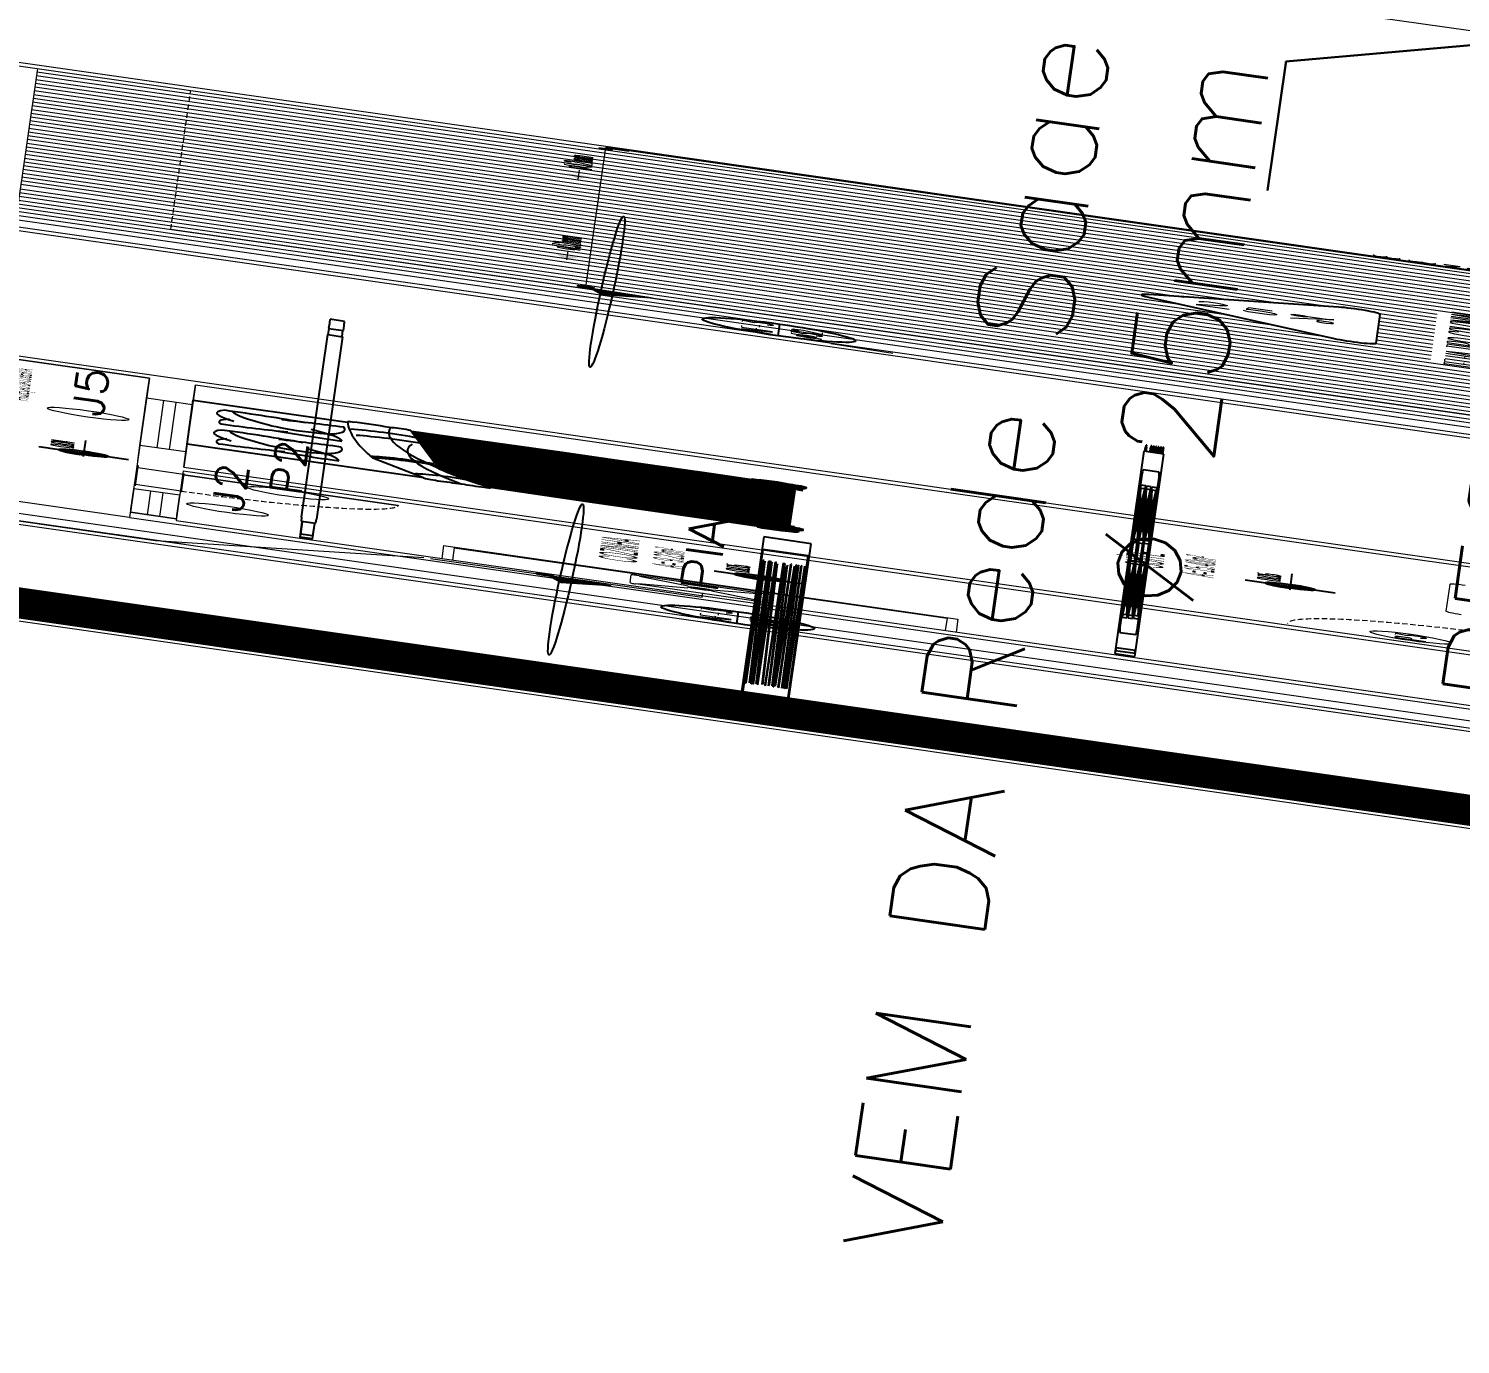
# Model space of a CAD drawing. Header units: millimetres. Extents: x -361192058 to 101130107379, y -14071650034 to 19218552450.
# Drawn here: x -137708.7 to -137434.1, y 43204.3 to 43456.7 of the extents above; entities that cross this region are included whole.
import ezdxf
from ezdxf.enums import TextEntityAlignment as Align

# ---------------------------------------------------------------- set-up
doc = ezdxf.new("R2010")
doc.units = ezdxf.units.MM
doc.header["$LTSCALE"] = 0.5
doc.linetypes.add('HIDDEN2', pattern=[0.1875, 0.125, -0.0625])
for name, color, linetype in [('02', 2, 'Continuous'), ('APBAN', 4, 'Continuous'), ('ARCO', 7, 'HIDDEN2'), ('CONEXAO_AG_FRIA', 3, 'Continuous'), ('CONEXAO_ESGOTO', 7, 'Continuous'), ('CONEXÃO_HIDRÁULICA', 2, 'Continuous'), ('COTAS', 7, 'Continuous'), ('DIVERSOS', 4, 'Continuous'), ('ESQUADRIA', 3, 'Continuous'), ('ESQUADRIAS', 3, 'Continuous'), ('HATCH', 8, 'Continuous'), ('MOBIL-I', 251, 'Continuous'), ('parede', 2, 'Continuous'), ('PISO', 8, 'Continuous'), ('projeção 02', 7, 'HIDDEN2'), ('TEXTO2', 3, 'Continuous'), ('TUBULAÇÃO_HIDRÁULICA', 5, 'Continuous'), ('TXT_0', 7, 'Continuous'), ('TXT_1', 3, 'Continuous')]:
    doc.layers.add(name, color=color, linetype=linetype)
doc.styles.add('ADITIVOCAD', font='ROMANS.shx')
doc.styles.add('COTAS', font='romans.shx')
doc.styles.add('R80', font='simplex.shx', dxfattribs={"height": 0.2})
doc.styles.add('ROMANS', font='romans', dxfattribs={"height": 0.1})
doc.styles.add('SANSSERIF', font='sas_____.pfb', dxfattribs={"height": 1})
doc.styles.get("Standard").update_dxf_attribs({"font": 'txt.shx', "height": 0.12})
doc.dimstyles.new('COTAS', dxfattribs={"dimtxt": 0.08, "dimasz": 0.06, "dimexe": 0.18, "dimexo": 0.0625, "dimgap": 0.05, "dimtad": 1, "dimdec": 4, "dimzin": 4, "dimdsep": 46, "dimtxsty": 'R80', "dimblk1": 'DOT', "dimblk2": 'DOT', "dimsah": 1, "dimcen": 0.09, "dimse1": 1, "dimse2": 1, "dimclrt": 150, "dimadec": 0, "dimazin": 0, "dimtfac": 1, "dimtdec": 4, "dimtmove": 2, "dimatfit": 3, "dimldrblk": 'DOT', "dimfxl": 0, "dimtolj": 1, "dimtzin": 0, "dimarcsym": 0})

# ---------------------------------------------------------------- blocks, each defined once
blk = doc.blocks.new('_Dot')
at = {"color": 0, "lineweight": -2}
blk.add_line((-0.5, 0), (-1, 0), dxfattribs=at)
at = {"color": 0, "const_width": 0.5}
blk.add_lwpolyline([(-0.25, 0, 1), (0.25, 0, 1)], format="xyb", close=True, dxfattribs=at)
blk = doc.blocks.new('DOT')
for p, q in [((0, -1.5), (0, 1.5)), ((1.5, 0), (-1.5, 0))]:
    blk.add_line(p, q)
blk.add_circle((0, 0), 0.5)
blk = doc.blocks.new('ADC_SETA3')
blk.add_lwpolyline([(-0.3034, 0), (0.3034, 0, 0.668179), (0.3317, 0.0683), (0.0283, 0.3746, 0.414214), (-0.0283, 0.3746), (-0.3317, 0.0683, 0.668179), (-0.3034, 0), (-0.3034, 0)], format="xyb")
blk = doc.blocks.new('Adh_hicol0')
for radius in [0.559, 0.515]:
    blk.add_circle((0, 0), radius)
blk = doc.blocks.new('Adh_BalaoAf')
for p, q in [((0, 0), (0.65, 0)), ((1.8, 0), (1.15, 0))]:
    blk.add_line(p, q)
blk.add_circle((0.9, 0), 0.25)
blk = doc.blocks.new('Adh_Afn')
blk.add_line((-0.25, 0), (0.25, 0))
blk.add_circle((0, 0), 0.25)
at = {"flags": 8}
for tag, p in [('$AF', (0, 0.0703)), ('$DIAM', (0, -0.0909))]:
    blk.add_attdef(tag, text='', height=0.1, dxfattribs=at).set_placement(p, align=Align.MIDDLE)
blk = doc.blocks.new('j90')
at = {"layer": 'CONEXÃO_HIDRÁULICA'}
for p, q in [((-0.075, -0.0225), (-0.075, 0.0225)), ((-0.075, 0), (0, 0)), ((0, 0), (0, -0.075)), ((-0.0225, -0.075), (0.0225, -0.075))]:
    blk.add_line(p, q, dxfattribs=at)
blk = doc.blocks.new('ADC_PE_AB1')
blk.add_lwpolyline([(0, -0.03), (1, -0.03), (1, 0), (0, 0)], close=True)
at = {"flags": 8}
blk.add_attdef('$PORTA', text='', height=0.09, dxfattribs=at).set_placement((0.5, -0.1569), align=Align.MIDDLE)
blk = doc.blocks.new('ADC_G_ROUPA1')
for p, q in [((2, 0.55), (0, 0.55)), ((0, 0.55), (0, 0)), ((1.96, 0.51), (0.04, 0.51)), ((0.04, 0.51), (0.04, 0.04)), ((1.96, 0.04), (1.96, 0.51)), ((2, 0), (2, 0.55)), ((0.1122, 0.078), (0.1615, 0.4749)), ((0.142, 0.0743), (0.1913, 0.4712)), ((0.1913, 0.4712), (0.1615, 0.4749)), ((0.2176, 0.473), (0.2475, 0.4754)), ((0.2176, 0.473), (0.2497, 0.0742)), ((0.2475, 0.4754), (0.2796, 0.0766)), ((0.3293, 0.472), (0.3591, 0.4752)), ((0.3293, 0.472), (0.3722, 0.0743)), ((0.3591, 0.4752), (0.402, 0.0775)), ((0.4817, 0.4754), (0.4537, 0.0764)), ((0.4817, 0.4754), (0.5116, 0.4733)), ((0.5116, 0.4733), (0.4837, 0.0743)), ((0.627, 0.4722), (0.5179, 0.0874)), ((0.6559, 0.464), (0.5468, 0.0792)), ((0.627, 0.4722), (0.6559, 0.464)), ((0.6858, 0.475), (0.6858, 0.075)), ((0.6858, 0.475), (0.7158, 0.475)), ((0.7158, 0.475), (0.7158, 0.075)), ((0.7427, 0.4641), (0.7715, 0.4722)), ((0.7427, 0.4641), (0.8514, 0.0791)), ((0.7715, 0.4722), (0.8803, 0.0873)), ((0.8867, 0.4694), (0.9163, 0.4743)), ((0.8867, 0.4694), (0.9528, 0.0749)), ((0.9163, 0.4743), (0.9824, 0.0798)), ((1.0382, 0.4753), (1.0009, 0.077)), ((1.068, 0.4725), (1.0308, 0.0742)), ((1.0382, 0.4753), (1.068, 0.4725)), ((1.1662, 0.4641), (1.195, 0.4722)), ((1.1662, 0.4641), (1.2749, 0.0791)), ((1.195, 0.4722), (1.3038, 0.0873)), ((1.3701, 0.4753), (1.3328, 0.077)), ((1.3999, 0.4725), (1.3627, 0.0742)), ((1.3701, 0.4753), (1.3999, 0.4725)), ((1.4107, 0.4656), (1.4399, 0.4725)), ((1.4107, 0.4656), (1.5025, 0.0763)), ((1.4399, 0.4725), (1.5317, 0.0832)), ((1.5477, 0.475), (1.5477, 0.075)), ((1.5477, 0.475), (1.5777, 0.475)), ((1.5777, 0.475), (1.5777, 0.075)), ((1.619, 0.475), (1.619, 0.075)), ((1.619, 0.475), (1.649, 0.475)), ((1.649, 0.475), (1.649, 0.075)), ((1.7026, 0.4656), (1.7318, 0.4725)), ((1.7026, 0.4656), (1.7945, 0.0763)), ((1.7318, 0.4725), (1.8237, 0.0832)), ((1.8633, 0.475), (1.8633, 0.075)), ((1.8633, 0.475), (1.8933, 0.475)), ((1.8933, 0.475), (1.8933, 0.075)), ((0.04, 0.28), (1.96, 0.28)), ((0.1511, 0.2898), (0.1474, 0.2601)), ((0.1511, 0.2898), (0.1561, 0.2892)), ((0.1561, 0.2892), (0.1524, 0.2595)), ((0.2449, 0.2894), (0.2499, 0.2898)), ((0.2473, 0.2597), (0.2449, 0.2894)), ((0.2523, 0.2601), (0.2499, 0.2898)), ((0.3616, 0.2893), (0.3665, 0.2898)), ((0.3648, 0.2596), (0.3616, 0.2893)), ((0.3697, 0.2601), (0.3665, 0.2898)), ((0.4791, 0.2601), (0.4812, 0.2899)), ((0.4812, 0.2899), (0.4862, 0.2895)), ((0.4841, 0.2597), (0.4862, 0.2895)), ((0.5804, 0.262), (0.5885, 0.2907)), ((0.5852, 0.2606), (0.5933, 0.2893)), ((0.5885, 0.2907), (0.5933, 0.2893)), ((0.6983, 0.26), (0.6983, 0.2899)), ((0.6983, 0.2899), (0.7033, 0.2899)), ((0.7033, 0.26), (0.7033, 0.2899)), ((0.805, 0.2893), (0.8098, 0.2907)), ((0.8131, 0.2606), (0.805, 0.2893)), ((0.818, 0.2619), (0.8098, 0.2907)), ((0.9296, 0.2889), (0.9346, 0.2897)), ((0.9346, 0.2594), (0.9296, 0.2889)), ((0.9395, 0.2602), (0.9346, 0.2897)), ((1.0306, 0.2601), (1.0334, 0.2898)), ((1.0334, 0.2898), (1.0384, 0.2894)), ((1.0356, 0.2596), (1.0384, 0.2894)), ((1.2285, 0.2893), (1.2333, 0.2907)), ((1.2366, 0.2606), (1.2285, 0.2893)), ((1.2415, 0.2619), (1.2333, 0.2907)), ((1.3625, 0.2601), (1.3653, 0.2898)), ((1.3653, 0.2898), (1.3703, 0.2894)), ((1.3675, 0.2596), (1.3703, 0.2894)), ((1.4653, 0.2883), (1.4702, 0.2895)), ((1.4722, 0.2593), (1.4653, 0.2883)), ((1.4771, 0.2604), (1.4702, 0.2895)), ((1.5602, 0.26), (1.5602, 0.2899)), ((1.5602, 0.2899), (1.5652, 0.2899)), ((1.5652, 0.26), (1.5652, 0.2899)), ((1.6315, 0.26), (1.6315, 0.2899)), ((1.6315, 0.2899), (1.6365, 0.2899)), ((1.6365, 0.26), (1.6365, 0.2899)), ((1.7573, 0.2883), (1.7622, 0.2895)), ((1.7642, 0.2593), (1.7573, 0.2883)), ((1.769, 0.2604), (1.7622, 0.2895)), ((1.8758, 0.26), (1.8758, 0.2899)), ((1.8758, 0.2899), (1.8808, 0.2899)), ((1.8808, 0.26), (1.8808, 0.2899)), ((0.04, 0.27), (1.96, 0.27)), ((0.1524, 0.2595), (0.1474, 0.2601)), ((0.2523, 0.2601), (0.2473, 0.2597)), ((0.3697, 0.2601), (0.3648, 0.2596)), ((0.4841, 0.2597), (0.4791, 0.2601)), ((0.5852, 0.2606), (0.5804, 0.262)), ((0.7033, 0.26), (0.6983, 0.26)), ((0.818, 0.2619), (0.8131, 0.2606)), ((0.9395, 0.2602), (0.9346, 0.2594)), ((1.0356, 0.2596), (1.0306, 0.2601)), ((1.2415, 0.2619), (1.2366, 0.2606)), ((1.3675, 0.2596), (1.3625, 0.2601)), ((1.4771, 0.2604), (1.4722, 0.2593)), ((1.5652, 0.26), (1.5602, 0.26)), ((1.6365, 0.26), (1.6315, 0.26)), ((1.769, 0.2604), (1.7642, 0.2593)), ((1.8808, 0.26), (1.8758, 0.26)), ((0.142, 0.0743), (0.1122, 0.078)), ((0.2497, 0.0742), (0.2796, 0.0766)), ((0.3722, 0.0743), (0.402, 0.0775)), ((0.4537, 0.0764), (0.4837, 0.0743)), ((0.5179, 0.0874), (0.5468, 0.0792)), ((0.6858, 0.075), (0.7158, 0.075)), ((0.8514, 0.0791), (0.8803, 0.0873)), ((0.9528, 0.0749), (0.9824, 0.0798)), ((1.0009, 0.077), (1.0308, 0.0742)), ((1.2749, 0.0791), (1.3038, 0.0873)), ((1.3328, 0.077), (1.3627, 0.0742)), ((1.5025, 0.0763), (1.5317, 0.0832)), ((1.5477, 0.075), (1.5777, 0.075)), ((1.619, 0.075), (1.649, 0.075)), ((1.7945, 0.0763), (1.8237, 0.0832)), ((1.8633, 0.075), (1.8933, 0.075)), ((0, 0), (2, 0)), ((0.04, 0.04), (1.96, 0.04))]:
    blk.add_line(p, q)
blk = doc.blocks.new('ADC_MCOZ_03')
for p, q in [((-0.2944, -0.66), (-0.2944, -0.68)), ((0.2944, -0.66), (0.2944, -0.68))]:
    blk.add_line(p, q)
for points in [[(-0.2625, -0.05), (-0.2525, 0), (0.2525, 0), (0.2625, -0.05)], [(-0.2523, -0.05), (-0.2443, -0.01), (0.2443, -0.01), (0.2523, -0.05)]]:
    blk.add_lwpolyline(points)
for points in [[(0.2984, -0.05, -0.414214), (0.3125, -0.0641), (0.3125, -0.66), (-0.3125, -0.66), (-0.3125, -0.0641, -0.414214), (-0.2984, -0.05)], [(-0.3125, -0.68), (-0.3125, -0.6959, 0.414214), (-0.2984, -0.71), (0.2984, -0.71, 0.414214), (0.3125, -0.6959), (0.3125, -0.68)]]:
    blk.add_lwpolyline(points, format="xyb", close=True)
blk = doc.blocks.new('A2')
at = {"color": 8}
for p, q in [((0.595, -2), (0.595, -0.7505)), ((0.645, -2), (0.645, -0.7467)), ((0.695, -2), (0.695, -0.7429)), ((0.745, -2), (0.745, -0.7391)), ((0.795, -1.985), (0.795, -0.7352)), ((0.845, -2.0217), (0.845, -0.7314)), ((0.895, -2.027), (0.895, -0.7276)), ((-0.005, -2), (-0.005, -0.7964)), ((0.045, -2), (0.045, -0.7926)), ((0.095, -2), (0.095, -0.7888)), ((0.145, -2), (0.145, -0.7849)), ((0.195, -2), (0.195, -0.7811)), ((0.245, -2), (0.245, -0.7773)), ((0.295, -2), (0.295, -0.7735)), ((0.345, -2), (0.345, -0.7697)), ((0.395, -2), (0.395, -0.7658)), ((0.445, -2), (0.445, -0.762)), ((0.495, -2), (0.495, -0.7582)), ((0.545, -2), (0.545, -0.7544)), ((0.945, -2.0358), (0.945, -0.7964)), ((-0.505, -2), (-0.505, -0.8429)), ((-0.48, -1.283), (-0.48, -0.8429)), ((-0.455, -2), (-0.455, -0.8308)), ((-0.43, -1.1361), (-0.43, -0.8308)), ((-0.405, -2), (-0.405, -0.827)), ((-0.38, -1.0514), (-0.38, -0.827)), ((-0.355, -2), (-0.355, -0.8232)), ((-0.33, -0.9891), (-0.33, -0.8232)), ((-0.305, -2), (-0.305, -0.8194)), ((-0.28, -0.9404), (-0.28, -0.8194)), ((-0.255, -2), (-0.255, -0.8155)), ((-0.23, -0.9011), (-0.23, -0.8155)), ((-0.205, -2), (-0.205, -0.8117)), ((-0.18, -0.8694), (-0.18, -0.8117)), ((-0.155, -2), (-0.155, -0.8079)), ((-0.13, -0.8438), (-0.13, -0.8079)), ((-0.105, -2), (-0.105, -0.8041)), ((-0.08, -0.8236), (-0.08, -0.8041)), ((-0.055, -2), (-0.055, -0.8002)), ((-0.655, -2), (-0.655, -0.8877)), ((-0.63, -2), (-0.63, -0.8877)), ((-0.605, -2), (-0.605, -0.8716)), ((-0.58, -2), (-0.58, -0.8716)), ((-0.555, -2), (-0.555, -0.8566)), ((-0.53, -2), (-0.53, -0.8566)), ((-0.755, -2), (-0.755, -0.9238)), ((-0.73, -2), (-0.73, -0.9238)), ((-0.705, -2), (-0.705, -0.9051)), ((-0.68, -2), (-0.68, -0.9051)), ((-0.93, -2.0331), (-0.93, -0.988)), ((-0.905, -2.0331), (-0.905, -0.988)), ((-0.88, -2.0331), (-0.88, -0.988)), ((-0.855, -2.0453), (-0.855, -0.9652)), ((-0.83, -2.0453), (-0.83, -0.9652)), ((-0.805, -2.015), (-0.805, -0.9438)), ((-0.78, -2.015), (-0.78, -0.9438)), ((-0.955, -2.0331), (-0.955, -1.2363)), ((-0.48, -2), (-0.48, -1.5323)), ((-0.43, -2), (-0.43, -1.6792)), ((-0.38, -2), (-0.38, -1.7639)), ((-0.33, -2), (-0.33, -1.8261)), ((-0.28, -2), (-0.28, -1.8749)), ((-0.23, -2), (-0.23, -1.9142)), ((-0.18, -2), (-0.18, -1.9459)), ((-0.13, -2), (-0.13, -1.9715)), ((-0.08, -2), (-0.08, -1.9917))]:
    blk.add_line(p, q, dxfattribs=at)
blk.add_lwpolyline([(-0.95, -0.7864), (-0.95, 0), (0.95, 0), (0.95, -0.5116)])
for points in [[(-0.4937, -0.1271, 0.14715), (-0.7437, -0.1021, 0.124017), (-0.6737, -0.3221, 8.542003)], [(-0.1887, -0.3771, 0.115099), (-0.1437, -0.1071, 0.202892), (-0.5437, -0.1421, 4.019894)], [(0.3563, -0.1271, 0.14715), (0.1063, -0.1021, 0.124017), (0.1763, -0.3221, 8.542003)], [(0.6613, -0.3771, 0.115099), (0.7063, -0.1071, 0.202892), (0.3063, -0.1421, 4.019894)], [(-0.6937, -0.2771, 0.09902), (-0.7437, -0.5021, 0.169064), (-0.4337, -0.3971, -0.343387)], [(0.1563, -0.2771, 0.09902), (0.1063, -0.5021, 0.169064), (0.4163, -0.3971, -0.343387)], [(-0.5537, -0.4521, 0.112206), (-0.1437, -0.5021, 0.070755), (-0.2037, -0.2971, -1.551943)], [(0.2963, -0.4521, 0.112206), (0.7063, -0.5021, 0.070755), (0.6463, -0.2971, -1.551943)], [(-0.2692, -0.7939, 0.075988), (-0.9427, -1.0061, -0.502824), (-0.9784, -0.9878, -0.142549), (-0.9692, -0.9109, -0.066811), (-0.981, -0.8335, -0.328343), (-0.9467, -0.7851), (-0.4192, -0.6109, -0.025749), (0.9573, -0.5114, -0.334099), (0.9818, -0.5287, -0.185174), (0.975, -0.6509, -0.187316), (0.982, -0.7142, -0.311124), (0.9734, -0.7216), (-0.4842, -0.8331)], [(-0.9427, -1.0061), (-0.96, -1.33), (-0.95, -1.485), (-0.955, -1.755), (-0.97, -1.89), (-0.975, -1.915, -1.132782), (-0.99, -1.91, 0.98261), (-1.01, -1.9, 0.32203), (-1.005, -1.935), (-1.005, -1.975, 0.439902), (-0.945, -2.03, -0.126697), (-0.885, -2.04, 0.376451), (-0.805, -2.015, -0.344872), (-0.765, -2), (0.755, -2, 0.181335), (0.795, -1.985, -0.809524), (0.815, -2, 0.220339), (0.815, -2.025), (0.86, -2.02), (0.935, -2.035, 0.501823), (0.985, -1.99, 0.315909), (0.975, -1.855, 0.473766), (0.97, -1.855, -0.12128), (0.95, -1.87), (0.955, -1.72), (0.95, -1.4), (0.955, -1.225), (0.9441, -0.7247)]]:
    blk.add_lwpolyline(points, format="xyb")
for points in [[(-0.4387, -0.4771, -0.804152), (-0.4937, -0.2571, -0.132344), (-0.1487, -0.1321, -0.042249)], [(0.4113, -0.4771, -0.804152), (0.3563, -0.2571, -0.132344), (0.7013, -0.1321, -0.042249)], [(0.4402, -0.5463, -0.26737), (0.4937, -0.7722, -7.474594)], [(0.6742, -0.5256, -0.289881), (0.7012, -0.7503, 10.034941)], [(-0.414, -0.61, -0.337543), (-0.3491, -0.8188, -6.119059)], [(-0.3702, -0.6025, -0.348871), (-0.2917, -0.8128, -6.119059)], [(-0.4161, -0.8227, -0.081114), (0.9793, -0.655, -24.776446)], [(-0.9692, -0.9109, -0.10864), (0.4143, -0.7327, -11.759975)], [(-0.8449, -0.7515, -0.424879), (-0.772, -0.9305, 6.281867)], [(-0.055, -2, -0.838761), (0.095, -0.7888, -0.295511)]]:
    blk.add_lwpolyline(points, format="xyb", dxfattribs=at)
blk = doc.blocks.new('Adc_nivelpl')
h = blk.add_hatch()
h.set_pattern_fill('_U', color=256, scale=0.005, angle=45, style=0, double=1)
h.set_pattern_definition([(45, (-5.8772514, -3.5161936), (-0.003535534, 0.003535534), []), (135, (-5.8772514, -3.5161936), (-0.003535534, -0.003535534), [])])
h.paths.add_polyline_path([(0.1954, -0.0865, 0.414214), (0.0865, -0.1954), (0.1954, -0.1954)])
h.paths.add_polyline_path([(0.1954, -0.1954), (0.1954, -0.3043, 0.414214), (0.3043, -0.1954)])
for p, q in [((0.1954, 0), (0.1954, -0.3908)), ((0.8958, -0.1954), (0, -0.1954))]:
    blk.add_line(p, q)
blk.add_circle((0.1954, -0.1954), 0.1089)
at = {"flags": 8}
blk.add_attdef('NIVEL', (0.3642, -0.1501), '', height=0.1, dxfattribs=at)
blk = doc.blocks.new('ADC_MCOZ_19')
for p, q in [((-0.425, 0), (-0.425, -0.66)), ((0.425, 0), (-0.425, 0)), ((0.425, -0.66), (0.425, 0)), ((0.425, -0.01), (-0.425, -0.01)), ((-0.405, -0.01), (-0.405, -0.02)), ((0.405, -0.02), (-0.405, -0.02)), ((0.405, -0.02), (0.405, -0.01)), ((0.3416, -0.07), (-0.3416, -0.07)), ((-0.365, -0.0934), (-0.365, -0.5766)), ((-0.3382, -0.55), (-0.3382, -0.12)), ((-0.3382, -0.12), (-0.1382, -0.12)), ((-0.3282, -0.2885), (-0.3282, -0.1365)), ((-0.3282, -0.1365), (-0.271, -0.1919)), ((-0.3203, -0.13), (-0.2648, -0.184)), ((-0.3203, -0.13), (-0.156, -0.13)), ((-0.156, -0.13), (-0.2132, -0.1854)), ((-0.1482, -0.1365), (-0.2074, -0.1936)), ((-0.1482, -0.1365), (-0.1482, -0.2885)), ((-0.1382, -0.12), (-0.1382, -0.55)), ((-0.1, -0.12), (-0.1, -0.55)), ((0.1, -0.12), (-0.1, -0.12)), ((-0.09, -0.1365), (-0.09, -0.2885)), ((-0.09, -0.1365), (-0.0308, -0.1936)), ((-0.0821, -0.13), (-0.025, -0.1854)), ((0.0821, -0.13), (-0.0821, -0.13)), ((0.0821, -0.13), (0.0267, -0.184)), ((0.09, -0.1365), (0.0329, -0.1919)), ((0.09, -0.2885), (0.09, -0.1365)), ((0.1, -0.55), (0.1, -0.12)), ((0.1382, -0.12), (0.1382, -0.55)), ((0.3382, -0.12), (0.1382, -0.12)), ((0.1482, -0.1365), (0.2074, -0.1936)), ((0.1482, -0.1365), (0.1482, -0.2885)), ((0.156, -0.13), (0.2132, -0.1854)), ((0.3203, -0.13), (0.156, -0.13)), ((0.3203, -0.13), (0.2648, -0.184)), ((0.3282, -0.1365), (0.271, -0.1919)), ((0.3282, -0.2885), (0.3282, -0.1365)), ((0.3382, -0.55), (0.3382, -0.12)), ((0.365, -0.5766), (0.365, -0.0934)), ((-0.2091, -0.23), (-0.1482, -0.2885)), ((-0.0291, -0.23), (-0.09, -0.2885)), ((0.2091, -0.23), (0.1482, -0.2885)), ((-0.2692, -0.2316), (-0.3282, -0.2885)), ((-0.2622, -0.2389), (-0.3203, -0.295)), ((-0.2156, -0.2376), (-0.156, -0.295)), ((-0.0226, -0.2376), (-0.0821, -0.295)), ((0.0241, -0.2389), (0.0821, -0.295)), ((0.031, -0.2316), (0.09, -0.2885)), ((0.2156, -0.2376), (0.156, -0.295)), ((0.2622, -0.2389), (0.3203, -0.295)), ((0.2692, -0.2316), (0.3282, -0.2885)), ((-0.3282, -0.305), (-0.1482, -0.305)), ((-0.3282, -0.365), (-0.3282, -0.305)), ((-0.156, -0.295), (-0.3203, -0.295)), ((-0.1482, -0.305), (-0.1482, -0.365)), ((0.09, -0.305), (-0.09, -0.305)), ((-0.09, -0.305), (-0.09, -0.365)), ((-0.0821, -0.295), (0.0821, -0.295)), ((0.09, -0.365), (0.09, -0.305)), ((0.1482, -0.305), (0.1482, -0.365)), ((0.3282, -0.305), (0.1482, -0.305)), ((0.156, -0.295), (0.3203, -0.295)), ((0.3282, -0.365), (0.3282, -0.305)), ((-0.3282, -0.365), (-0.1482, -0.365)), ((0.09, -0.365), (-0.09, -0.365)), ((0.3282, -0.365), (0.1482, -0.365)), ((-0.3282, -0.3815), (-0.271, -0.4369)), ((-0.3282, -0.5335), (-0.3282, -0.3815)), ((-0.3203, -0.375), (-0.2648, -0.429)), ((-0.3203, -0.375), (-0.156, -0.375)), ((-0.156, -0.375), (-0.2132, -0.4304)), ((-0.1482, -0.3815), (-0.2074, -0.4386)), ((-0.1482, -0.3815), (-0.1482, -0.5335)), ((-0.09, -0.3815), (-0.0308, -0.4386)), ((-0.09, -0.3815), (-0.09, -0.5335)), ((0.0821, -0.375), (-0.0821, -0.375)), ((-0.0821, -0.375), (-0.025, -0.4304)), ((0.0821, -0.375), (0.0267, -0.429)), ((0.09, -0.3815), (0.0329, -0.4369)), ((0.09, -0.5335), (0.09, -0.3815)), ((0.1482, -0.3815), (0.1482, -0.5335)), ((0.1482, -0.3815), (0.2074, -0.4386)), ((0.156, -0.375), (0.2132, -0.4304)), ((0.3203, -0.375), (0.156, -0.375)), ((0.3203, -0.375), (0.2648, -0.429)), ((0.3282, -0.3815), (0.271, -0.4369)), ((0.3282, -0.5335), (0.3282, -0.3815)), ((-0.2692, -0.4766), (-0.3282, -0.5335)), ((-0.2622, -0.4839), (-0.3203, -0.54)), ((-0.2156, -0.4826), (-0.156, -0.54)), ((-0.2091, -0.475), (-0.1482, -0.5335)), ((-0.0291, -0.475), (-0.09, -0.5335)), ((-0.0226, -0.4826), (-0.0821, -0.54)), ((0.0241, -0.4839), (0.0821, -0.54)), ((0.031, -0.4766), (0.09, -0.5335)), ((0.2091, -0.475), (0.1482, -0.5335)), ((0.2156, -0.4826), (0.156, -0.54)), ((0.2622, -0.4839), (0.3203, -0.54)), ((0.2692, -0.4766), (0.3282, -0.5335)), ((-0.1382, -0.55), (-0.3382, -0.55)), ((-0.156, -0.54), (-0.3203, -0.54)), ((-0.1, -0.55), (0.1, -0.55)), ((-0.0821, -0.54), (0.0821, -0.54)), ((0.1382, -0.55), (0.3382, -0.55)), ((0.156, -0.54), (0.3203, -0.54)), ((-0.3416, -0.6), (0.3416, -0.6)), ((-0.425, -0.66), (0.425, -0.66)), ((-0.3899, -0.66), (-0.3899, -0.674)), ((-0.3899, -0.674), (-0.3829, -0.674)), ((-0.3829, -0.674), (-0.3829, -0.681)), ((-0.3829, -0.681), (-0.3479, -0.681)), ((-0.3479, -0.674), (-0.3479, -0.681)), ((-0.3479, -0.674), (-0.3409, -0.674)), ((-0.3409, -0.66), (-0.3409, -0.674)), ((-0.2899, -0.66), (-0.2899, -0.674)), ((-0.2899, -0.674), (-0.2829, -0.674)), ((-0.2829, -0.674), (-0.2829, -0.681)), ((-0.2829, -0.681), (-0.2479, -0.681)), ((-0.2479, -0.674), (-0.2479, -0.681)), ((-0.2479, -0.674), (-0.2409, -0.674)), ((-0.2409, -0.66), (-0.2409, -0.674)), ((-0.1899, -0.66), (-0.1899, -0.674)), ((-0.1899, -0.674), (-0.1829, -0.674)), ((-0.1829, -0.674), (-0.1829, -0.681)), ((-0.1829, -0.681), (-0.1479, -0.681)), ((-0.1479, -0.674), (-0.1479, -0.681)), ((-0.1479, -0.674), (-0.1409, -0.674)), ((-0.1409, -0.66), (-0.1409, -0.674)), ((-0.0899, -0.66), (-0.0899, -0.674)), ((-0.0899, -0.674), (-0.0829, -0.674)), ((-0.0829, -0.674), (-0.0829, -0.681)), ((-0.0829, -0.681), (-0.0479, -0.681)), ((-0.0479, -0.674), (-0.0479, -0.681)), ((-0.0479, -0.674), (-0.0409, -0.674)), ((-0.0409, -0.66), (-0.0409, -0.674)), ((0.0101, -0.66), (0.0101, -0.674)), ((0.0101, -0.674), (0.0171, -0.674)), ((0.0171, -0.674), (0.0171, -0.681)), ((0.0171, -0.681), (0.0521, -0.681)), ((0.0521, -0.674), (0.0521, -0.681)), ((0.0521, -0.674), (0.0591, -0.674)), ((0.0591, -0.66), (0.0591, -0.674)), ((0.1101, -0.66), (0.1101, -0.674)), ((0.1101, -0.674), (0.1171, -0.674)), ((0.1171, -0.674), (0.1171, -0.681)), ((0.1171, -0.681), (0.1521, -0.681)), ((0.1521, -0.674), (0.1521, -0.681)), ((0.1521, -0.674), (0.1591, -0.674)), ((0.1591, -0.66), (0.1591, -0.674)), ((0.3241, -0.66), (0.3241, -0.674)), ((0.3241, -0.674), (0.3311, -0.674)), ((0.3311, -0.674), (0.3311, -0.681)), ((0.3311, -0.681), (0.3661, -0.681)), ((0.3661, -0.674), (0.3661, -0.681)), ((0.3661, -0.674), (0.3731, -0.674)), ((0.3731, -0.66), (0.3731, -0.674))]:
    blk.add_line(p, q)
for centre, radius, start, end in [((-0.3416, -0.0934), 0.0234, 90, 180), ((0.3416, -0.0934), 0.0234, 360, 90), ((-0.2397, -0.2103), 0.0525, 146.7284, 216.956), ((-0.2397, -0.2103), 0.0525, 42.0892, 135.793), ((-0.2397, -0.2103), 0.0364, 133.7108, 149.5156), ((-0.2397, -0.2103), 0.0442, 42.5726, 134.909), ((-0.2397, -0.2103), 0.0525, 325.1618, 31.1407), ((0.0015, -0.2103), 0.0525, 148.8593, 214.8382), ((0.0015, -0.2103), 0.0525, 44.207, 137.9108), ((0.0015, -0.2103), 0.0442, 45.091, 137.4274), ((0.0015, -0.2103), 0.0364, 30.4844, 46.2892), ((0.0015, -0.2103), 0.0525, 323.044, 33.2716), ((0.2397, -0.2103), 0.0525, 148.8593, 214.8382), ((0.2397, -0.2103), 0.0525, 44.207, 137.9108), ((0.2397, -0.2103), 0.0442, 45.091, 137.4274), ((0.2397, -0.2103), 0.0364, 30.4844, 46.2892), ((0.2397, -0.2103), 0.0525, 323.044, 33.2716), ((-0.2397, -0.2103), 0.0442, 147.9107, 216.4727), ((-0.2397, -0.2103), 0.0364, 311.4391, 327.244), ((-0.2397, -0.2103), 0.0364, 27.382, 43.227), ((-0.2397, -0.2103), 0.0442, 326.0457, 29.5488), ((0.0015, -0.2103), 0.0442, 150.4512, 213.9543), ((0.0015, -0.2103), 0.0364, 136.773, 152.618), ((0.0015, -0.2103), 0.0364, 212.756, 228.5609), ((0.0015, -0.2103), 0.0442, 323.5273, 32.0893), ((0.2397, -0.2103), 0.0442, 150.4512, 213.9543), ((0.2397, -0.2103), 0.0364, 136.773, 152.618), ((0.2397, -0.2103), 0.0364, 212.756, 228.5609), ((0.2397, -0.2103), 0.0442, 323.5273, 32.0893), ((-0.2397, -0.2103), 0.0525, 227.9045, 314.2264), ((-0.2397, -0.2103), 0.0364, 215.8183, 231.6632), ((-0.2397, -0.2103), 0.0442, 229.4965, 313.0441), ((0.0015, -0.2103), 0.0525, 225.7736, 312.0955), ((0.0015, -0.2103), 0.0442, 226.9559, 310.5035), ((0.0015, -0.2103), 0.0364, 308.3368, 324.1817), ((0.2397, -0.2103), 0.0525, 225.7736, 312.0955), ((0.2397, -0.2103), 0.0442, 226.9559, 310.5035), ((0.2397, -0.2103), 0.0364, 308.3368, 324.1817), ((-0.2397, -0.4553), 0.0525, 42.0892, 135.793), ((-0.2397, -0.4553), 0.0442, 42.5726, 134.909), ((0.0015, -0.4553), 0.0525, 44.207, 137.9108), ((0.0015, -0.4553), 0.0442, 45.091, 137.4274), ((0.2397, -0.4553), 0.0525, 44.207, 137.9108), ((0.2397, -0.4553), 0.0442, 45.091, 137.4274), ((-0.2397, -0.4553), 0.0525, 146.7284, 216.956), ((-0.2397, -0.4553), 0.0442, 147.9107, 216.4727), ((-0.2397, -0.4553), 0.0364, 133.7108, 149.5156), ((-0.2397, -0.4553), 0.0364, 27.382, 43.227), ((-0.2397, -0.4553), 0.0442, 326.0457, 29.5488), ((-0.2397, -0.4553), 0.0525, 325.1618, 31.1407), ((0.0015, -0.4553), 0.0525, 148.8593, 214.8382), ((0.0015, -0.4553), 0.0442, 150.4512, 213.9543), ((0.0015, -0.4553), 0.0364, 136.773, 152.618), ((0.0015, -0.4553), 0.0364, 30.4844, 46.2892), ((0.0015, -0.4553), 0.0442, 323.5273, 32.0893), ((0.0015, -0.4553), 0.0525, 323.044, 33.2716), ((0.2397, -0.4553), 0.0525, 148.8593, 214.8382), ((0.2397, -0.4553), 0.0442, 150.4512, 213.9543), ((0.2397, -0.4553), 0.0364, 136.773, 152.618), ((0.2397, -0.4553), 0.0364, 30.4844, 46.2892), ((0.2397, -0.4553), 0.0442, 323.5273, 32.0893), ((0.2397, -0.4553), 0.0525, 323.044, 33.2716), ((-0.2397, -0.4553), 0.0525, 227.9045, 314.2264), ((-0.2397, -0.4553), 0.0364, 215.8183, 231.6632), ((-0.2397, -0.4553), 0.0442, 229.4965, 313.0441), ((-0.2397, -0.4553), 0.0364, 311.4391, 327.244), ((0.0015, -0.4553), 0.0525, 225.7736, 312.0955), ((0.0015, -0.4553), 0.0364, 212.756, 228.5609), ((0.0015, -0.4553), 0.0442, 226.9559, 310.5035), ((0.0015, -0.4553), 0.0364, 308.3368, 324.1817), ((0.2397, -0.4553), 0.0525, 225.7736, 312.0955), ((0.2397, -0.4553), 0.0364, 212.756, 228.5609), ((0.2397, -0.4553), 0.0442, 226.9559, 310.5035), ((0.2397, -0.4553), 0.0364, 308.3368, 324.1817), ((-0.3416, -0.5766), 0.0234, 180, 270), ((0.3416, -0.5766), 0.0234, 270, 360)]:
    blk.add_arc(centre, radius, start, end)
blk = doc.blocks.new('APROVADO QUADRA 21.2 MBVII')
at = {"layer": 'HATCH', "lineweight": 18}
h = blk.add_hatch(dxfattribs=at)
h.set_pattern_fill('LINE,_O', color=256, scale=0.001, angle=158.4888)
h.set_pattern_definition([(158.48882318, (6711.8312245, 2660.2430864), (-0.001164217631, -0.002953848728), [])])
h.paths.add_polyline_path([(4481.5901, 2476.5867), (4481.7568, 2476.4241), (4481.7915, 2476.6264)])
h = blk.add_hatch(dxfattribs=at)
h.set_pattern_fill('LINE,_O', color=256, scale=0.001, angle=158.4888)
h.set_pattern_definition([(158.48882318, (6724.0231866, 2660.2430864), (-0.001164217631, -0.002953848728), [])])
h.paths.add_polyline_path([(4493.7821, 2476.5867), (4493.9487, 2476.4241), (4493.9835, 2476.6264)])
at = {"layer": '02', "color": 8, "lineweight": 18}
for p, q in [((4481.7293, 2477.9943), (4481.7293, 2478.5643)), ((4481.2293, 2472.6943), (4481.2293, 2478.4943)), ((4487.6293, 2477.9943), (4487.6293, 2478.4943)), ((4493.4211, 2478.4943), (4493.4211, 2472.7943)), ((4480.9293, 2477.0443), (4480.9293, 2478.1443)), ((4487.6293, 2478.1443), (4487.6293, 2477.9943)), ((4481.7293, 2477.9943), (4481.7293, 2473.2943)), ((4487.6293, 2477.9943), (4481.7293, 2477.9943)), ((4482.9451, 2477.9943), (4481.9451, 2477.9943)), ((4481.9451, 2477.9943), (4481.9451, 2477.844)), ((4482.9451, 2477.844), (4482.9451, 2477.9943)), ((4493.931, 2473.2943), (4493.931, 2477.9943)), ((4481.8793, 2477.8443), (4481.8793, 2473.4443)), ((4483.9793, 2477.8443), (4481.8793, 2477.8443)), ((4481.9451, 2477.844), (4482.9451, 2477.844)), ((4483.9793, 2477.8443), (4483.9793, 2473.2943)), ((4487.6293, 2477.8443), (4484.1293, 2477.8443)), ((4484.1293, 2477.8443), (4484.1293, 2473.2943)), ((4484.1293, 2477.8443), (4484.1293, 2473.2943)), ((4487.6293, 2473.8343), (4487.6293, 2473.4443))]:
    blk.add_line(p, q, dxfattribs=at)
at = {"layer": '02', "lineweight": 18}
blk.add_lwpolyline([(4476.7707, 2438.8395), (4537.9707, 2438.8395), (4537.9707, 2483.3895), (4476.7707, 2483.3895)], close=True, dxfattribs=at)
at = {"layer": '02', "lineweight": 18, "const_width": 0.1}
blk.add_lwpolyline([(4477.5207, 2439.5895), (4537.2207, 2439.5895), (4537.2207, 2482.6395), (4477.5207, 2482.6395)], close=True, dxfattribs=at)
at = {"layer": 'ARCO', "color": 8, "lineweight": 18}
for centre, radius, start, end in [((4483.8506, 2477.8619), 0.7227, 181.6504, 265.8407), ((4484.1924, 2473.4443), 0.8, 360, 90)]:
    blk.add_arc(centre, radius, start, end, dxfattribs=at)
at = {"layer": 'CONEXAO_ESGOTO', "lineweight": 18}
for p, q in [((4495.391, 2476.7159), (4495.0168, 2476.7159)), ((4498.81, 2476.7159), (4498.4358, 2476.7159))]:
    blk.add_line(p, q, dxfattribs=at)
for points in [[(4495.0168, 2476.7159), (4495.1928, 2476.6783), (4495.1928, 2476.7534)], [(4498.4358, 2476.7159), (4498.6118, 2476.6783), (4498.6118, 2476.7534)]]:
    blk.add_solid(points, dxfattribs=at)
at = {"layer": 'DIVERSOS', "color": 8, "lineweight": 18}
for p, q in [((4492.9711, 2456.1443), (4492.9711, 2478.7443)), ((4493.1211, 2456.6443), (4493.1211, 2478.7443)), ((4482.0813, 2477.9943), (4482.9451, 2477.9943)), ((4484.7793, 2477.9943), (4486.7793, 2477.9943)), ((4482.0813, 2477.8443), (4482.8813, 2477.8443)), ((4484.7793, 2477.8443), (4486.7793, 2477.8443))]:
    blk.add_line(p, q, dxfattribs=at)
at = {"layer": 'DIVERSOS', "lineweight": 18}
for p, q in [((4481.7915, 2476.6264), (4481.7568, 2476.4241)), ((4493.1106, 2475.8324), (4493.0758, 2475.6301))]:
    blk.add_line(p, q, dxfattribs=at)
for points in [[(4481.7915, 2476.6264), (4481.5901, 2476.5867), (4481.7568, 2476.4241)], [(4493.9835, 2476.6264), (4493.7821, 2476.5867), (4493.9487, 2476.4241)]]:
    blk.add_lwpolyline(points, dxfattribs=at)
at = {"layer": 'ESQUADRIA', "color": 8, "lineweight": 18}
for p, q in [((4482.9451, 2477.9393), (4481.9451, 2477.9393)), ((4486.7793, 2477.9393), (4484.7793, 2477.9393)), ((4482.9451, 2477.8993), (4481.9451, 2477.8993)), ((4486.7793, 2477.8993), (4484.7793, 2477.8993))]:
    blk.add_line(p, q, dxfattribs=at)
at = {"layer": 'ESQUADRIAS', "color": 8, "lineweight": 18}
for p, q in [((4499.8211, 2478.7443), (4499.8211, 2471.7443)), ((4499.9711, 2478.7443), (4499.9711, 2463.7443)), ((4499.8211, 2478.4943), (4493.4211, 2478.4943))]:
    blk.add_line(p, q, dxfattribs=at)
for points in [[(4483.0782, 2477.8411), (4483.1282, 2477.8411), (4483.1282, 2477.9911), (4483.0782, 2477.9911)], [(4483.8782, 2477.8411), (4483.8282, 2477.8411), (4483.8282, 2477.9911), (4483.8782, 2477.9911)], [(4483.8282, 2477.1411), (4483.7982, 2477.1411), (4483.7982, 2477.8411), (4483.8282, 2477.8411), (4483.8282, 2477.1411)]]:
    blk.add_lwpolyline(points, dxfattribs=at)
at = {"layer": 'HATCH', "color": 8, "lineweight": 18}
for p, q in [((4493.5974, 2472.7943), (4493.5974, 2478.4943)), ((4493.7561, 2477.3443), (4493.7561, 2478.4943)), ((4493.9149, 2477.3443), (4493.9149, 2478.4943)), ((4494.0736, 2477.3443), (4494.0736, 2478.4943)), ((4494.2324, 2477.3443), (4494.2324, 2478.4943)), ((4494.3911, 2477.3443), (4494.3911, 2478.4943)), ((4494.5499, 2477.3443), (4494.5499, 2478.4943)), ((4494.7086, 2477.3443), (4494.7086, 2478.4943)), ((4494.8999, 2466.4943), (4494.8999, 2478.4943)), ((4495.0586, 2466.4943), (4495.0586, 2478.4943)), ((4495.2174, 2466.4943), (4495.2174, 2478.4943)), ((4495.3761, 2466.4943), (4495.3761, 2478.4943)), ((4495.5349, 2466.4943), (4495.5349, 2478.4943)), ((4495.6936, 2466.4943), (4495.6936, 2478.4943)), ((4495.8524, 2466.4943), (4495.8524, 2478.4943)), ((4496.0111, 2473.9082), (4496.0111, 2478.4943)), ((4496.1699, 2473.9082), (4496.1699, 2478.4943)), ((4496.3286, 2474.2471), (4496.3286, 2478.4943)), ((4496.4874, 2474.4074), (4496.4874, 2478.4943)), ((4496.6461, 2474.5676), (4496.6461, 2478.4943)), ((4496.8049, 2474.7279), (4496.8049, 2478.4943)), ((4496.9636, 2474.8618), (4496.9636, 2478.4943)), ((4497.1224, 2477.3443), (4497.1224, 2478.4943)), ((4497.2811, 2477.3443), (4497.2811, 2478.4943)), ((4497.4399, 2477.3443), (4497.4399, 2478.4943)), ((4497.5986, 2477.3443), (4497.5986, 2478.4943)), ((4497.7574, 2477.3443), (4497.7574, 2478.4943)), ((4497.9161, 2477.3443), (4497.9161, 2478.4943)), ((4498.0749, 2477.3443), (4498.0749, 2478.4943)), ((4498.2336, 2477.3443), (4498.2336, 2478.4943)), ((4498.3924, 2477.3443), (4498.3924, 2478.4943)), ((4498.5511, 2477.3443), (4498.5511, 2478.4943)), ((4498.7099, 2477.3443), (4498.7099, 2478.4943)), ((4498.8686, 2477.3443), (4498.8686, 2478.4943)), ((4499.0274, 2477.3443), (4499.0274, 2478.4943)), ((4499.1861, 2477.3443), (4499.1861, 2478.4943)), ((4499.3449, 2477.3443), (4499.3449, 2478.4943)), ((4499.5036, 2477.3443), (4499.5036, 2478.4943)), ((4499.6624, 2477.3443), (4499.6624, 2478.4943)), ((4493.7561, 2472.7943), (4493.7561, 2477.3443)), ((4493.9149, 2472.7943), (4493.9149, 2477.3443)), ((4494.0736, 2472.7943), (4494.0736, 2477.3443)), ((4494.2324, 2466.4943), (4494.2324, 2477.3443)), ((4494.3911, 2466.4943), (4494.3911, 2477.3443)), ((4494.5499, 2466.4943), (4494.5499, 2477.3443)), ((4494.7086, 2466.4943), (4494.7086, 2477.3443)), ((4497.1224, 2474.7255), (4497.1224, 2477.3443)), ((4497.2811, 2474.5829), (4497.2811, 2477.3443)), ((4497.4399, 2474.4226), (4497.4399, 2477.3443)), ((4497.5986, 2474.2624), (4497.5986, 2477.3443)), ((4497.7574, 2473.9082), (4497.7574, 2477.3443)), ((4497.9161, 2473.9082), (4497.9161, 2477.3443)), ((4498.0749, 2472.7486), (4498.0749, 2477.3443)), ((4498.2336, 2472.7486), (4498.2336, 2477.3443)), ((4498.3924, 2475.9326), (4498.3924, 2477.3443)), ((4498.5511, 2475.9326), (4498.5511, 2477.3443)), ((4498.7099, 2475.5525), (4498.7099, 2477.3443)), ((4498.8686, 2470.9443), (4498.8686, 2477.3443)), ((4499.0274, 2470.9443), (4499.0274, 2477.3443)), ((4499.1861, 2470.9443), (4499.1861, 2477.3443)), ((4499.3449, 2470.9443), (4499.3449, 2477.3443)), ((4499.5036, 2470.9443), (4499.5036, 2477.3443)), ((4499.6624, 2470.9443), (4499.6624, 2477.3443)), ((4498.3924, 2470.9443), (4498.3924, 2475.9326)), ((4498.5511, 2470.9443), (4498.5511, 2475.9326)), ((4498.7099, 2470.9443), (4498.7099, 2475.5525)), ((4496.3286, 2473.9082), (4496.3286, 2474.0979)), ((4496.4874, 2473.9082), (4496.4874, 2474.0895)), ((4496.6461, 2473.9082), (4496.6461, 2474.0895)), ((4496.8049, 2473.9082), (4496.8049, 2474.0895)), ((4496.9636, 2473.9082), (4496.9636, 2474.0895)), ((4497.1224, 2473.9082), (4497.1224, 2474.0895)), ((4497.2811, 2473.9082), (4497.2811, 2474.0895)), ((4497.4399, 2473.9082), (4497.4399, 2474.0895)), ((4497.5986, 2473.9082), (4497.5986, 2474.0922))]:
    blk.add_line(p, q, dxfattribs=at)
at = {"layer": 'MOBIL-I', "color": 8, "lineweight": 18}
for p, q in [((4482.4245, 2476.9776), (4481.8745, 2476.9776)), ((4482.3895, 2476.9426), (4481.8745, 2476.9426)), ((4482.3895, 2476.9426), (4482.3895, 2475.3354)), ((4482.4245, 2476.9776), (4482.4245, 2475.3004)), ((4481.9986, 2476.3379), (4482.1225, 2476.1776)), ((4482.1821, 2476.1776), (4482.306, 2476.3379)), ((4482.0009, 2475.943), (4482.1225, 2476.1004)), ((4482.1821, 2476.1004), (4482.306, 2475.9401)), ((4482.3895, 2475.3354), (4481.8745, 2475.3354)), ((4482.4245, 2475.3004), (4481.8745, 2475.3004)), ((4486.7816, 2473.7443), (4485.6539, 2473.7443))]:
    blk.add_line(p, q, dxfattribs=at)
blk.add_lwpolyline([(4481.9715, 2476.1884), (4481.9715, 2476.3469, -0.414214), (4481.9896, 2476.365), (4482.3151, 2476.365, -0.414214), (4482.3331, 2476.3469), (4482.3331, 2475.9311, -0.414214), (4482.3151, 2475.913), (4481.9896, 2475.913, -0.414214), (4481.9715, 2475.9311), (4481.9715, 2476.1884)], format="xyb", dxfattribs=at)
for radius in [0.0391, 0.024, 0.0147]:
    blk.add_circle((4482.1523, 2476.139), radius, dxfattribs=at)
for centre, start, end in [((4485.6539, 2473.6943), 90, 180), ((4486.7816, 2473.6943), 0, 90)]:
    blk.add_arc(centre, 0.05, start, end, dxfattribs=at)
at = {"layer": 'parede', "color": 8, "lineweight": 18}
for p, q in [((4480.7793, 2456.1443), (4480.7793, 2481.1443)), ((4487.7793, 2481.1443), (4487.7793, 2456.1443)), ((4480.9293, 2477.8035), (4480.9293, 2480.9943)), ((4487.6293, 2480.9943), (4487.6293, 2477.9943)), ((4481.9451, 2477.8443), (4481.9451, 2477.9943)), ((4482.9451, 2477.8443), (4482.9451, 2477.9943)), ((4483.1282, 2477.8411), (4483.1282, 2477.9911)), ((4483.9282, 2477.9911), (4483.8282, 2477.9911)), ((4483.8282, 2477.8411), (4483.8282, 2477.9911)), ((4484.1293, 2477.9943), (4484.7793, 2477.9943)), ((4484.7793, 2477.8443), (4484.7793, 2477.9943)), ((4486.7793, 2477.9943), (4487.6293, 2477.9943)), ((4486.7793, 2477.8443), (4486.7793, 2477.9943)), ((4484.1293, 2477.8443), (4484.7793, 2477.8443)), ((4486.7793, 2477.8443), (4487.6293, 2477.8443)), ((4487.6293, 2477.8443), (4487.6293, 2473.8343)), ((4480.9293, 2473.4443), (4480.9293, 2477.0443)), ((4480.9293, 2456.6443), (4480.9293, 2474.0943))]:
    blk.add_line(p, q, dxfattribs=at)
at = {"layer": 'parede', "color": 7, "lineweight": 18}
blk.add_line((4509.9035, 2478.5592), (4509.9035, 2466.0319), dxfattribs=at)
at = {"layer": 'PISO', "color": 8, "lineweight": 18}
for p, q in [((4483.8782, 2477.9911), (4483.0782, 2477.9911)), ((4483.8782, 2477.8411), (4483.0782, 2477.8411))]:
    blk.add_line(p, q, dxfattribs=at)
for centre in [(4485.7793, 2478.1747), (4482.6408, 2477.6845), (4483.6753, 2477.4994), (4484.3493, 2473.8443)]:
    blk.add_circle(centre, 0.1333, dxfattribs=at)
at = {"layer": 'projeção 02', "color": 8, "lineweight": 18}
blk.add_line((4493.931, 2477.9943), (4499.8211, 2477.9943), dxfattribs=at)
at = {"layer": 'TUBULAÇÃO_HIDRÁULICA', "lineweight": 18}
for p, q in [((4480.9069, 2477.901), (4480.91, 2480.6554)), ((4481.7938, 2477.0348), (4480.9069, 2477.901)), ((4481.7955, 2476.1273), (4481.7955, 2477.0133)), ((4494.0023, 2476.6409), (4499.9173, 2476.6409)), ((4499.9173, 2467.6505), (4499.9173, 2476.5659)), ((4481.7955, 2476.1273), (4481.9955, 2476.1273))]:
    blk.add_line(p, q, dxfattribs=at)
at = {"layer": 'COTAS', "lineweight": 18}
blk.add_blockref('j90', (4499.9173, 2476.6409), dxfattribs=at)
at = {"layer": 'DIVERSOS', "lineweight": 18}
for p, rotation in [((4481.8103, 2476.6409), 225), ((4494.0023, 2476.6409), 224.9999999999999)]:
    blk.add_blockref('Adh_BalaoAf', p, dxfattribs=dict(at, rotation=rotation))
ref = blk.add_blockref('Adh_Afn', (4481.1739, 2476.0045), dxfattribs=at)
ref.add_attrib('$AF', 'AF-3', dxfattribs={"layer": 'TXT_0', "height": 0.1, "style": 'ADITIVOCAD', "flags": 8}).set_placement((4481.1739, 2476.0747), align=Align.MIDDLE)
ref.add_attrib('$DIAM', '%%C32', dxfattribs={"layer": 'TXT_0', "height": 0.1, "style": 'ADITIVOCAD', "flags": 8}).set_placement((4481.1739, 2475.9135), align=Align.MIDDLE)
ref = blk.add_blockref('Adh_Afn', (4493.3659, 2476.0045), dxfattribs=at)
ref.add_attrib('$AF', 'AF-3', dxfattribs={"layer": 'TXT_0', "height": 0.1, "style": 'ADITIVOCAD', "flags": 8}).set_placement((4493.3659, 2476.0747), align=Align.MIDDLE)
ref.add_attrib('$DIAM', '%%C32', dxfattribs={"layer": 'TXT_0', "height": 0.1, "style": 'ADITIVOCAD', "flags": 8}).set_placement((4493.3659, 2475.9135), align=Align.MIDDLE)
at = {"layer": 'DIVERSOS', "color": 8, "lineweight": 18, "xscale": 2, "yscale": 2, "zscale": 2}
blk.add_blockref('ADC_SETA3', (4496.9712, 2474.0895), dxfattribs=at)
at = {"layer": 'ESQUADRIAS', "color": 8, "lineweight": 18}
ref = blk.add_blockref('ADC_PE_AB1', (4484.1924, 2473.4443), dxfattribs=dict(at, xscale=0.8000000000001819, zscale=0.8000000000001819, rotation=90))
ref.add_attrib('$PORTA', 'P3', dxfattribs={"layer": 'TXT_1', "height": 0.1, "flags": 8}).set_placement((4484.3493, 2473.8443), align=Align.MIDDLE)
at = {"layer": 'MOBIL-I', "color": 8, "lineweight": 18, "xscale": 0.9823274998925626, "yscale": 0.9823274998925626, "zscale": 0.9823274998925626}
blk.add_blockref('A2', (4486.0461, 2477.8443), dxfattribs=at)
at = {"layer": 'MOBIL-I', "color": 8, "lineweight": 18, "rotation": 90}
for name, p in [('ADC_G_ROUPA1', (4484.6793, 2475.8043)), ('ADC_MCOZ_03', (4481.9245, 2477.4204)), ('ADC_MCOZ_19', (4481.9245, 2474.7504))]:
    blk.add_blockref(name, p, dxfattribs=at)
at = {"layer": 'TUBULAÇÃO_HIDRÁULICA', "lineweight": 18, "xscale": 0.0500000000001819, "yscale": 0.0500000000001819, "zscale": 0.0500000000001819, "rotation": 180}
for p in [(4481.8103, 2476.6409), (4494.0023, 2476.6409)]:
    blk.add_blockref('Adh_hicol0', p, dxfattribs=at)
at = {"layer": 'TXT_0', "color": 8, "lineweight": 18}
ref = blk.add_blockref('Adc_nivelpl', (4483.9803, 2478.3172), dxfattribs=dict(at, xscale=0.75, yscale=0.75, zscale=0.75))
ref.add_attrib('NIVEL', '0.04', (4484.2534, 2478.2047), dxfattribs={"height": 0.075, "style": 'ADITIVOCAD', "flags": 8})
ref = blk.add_blockref('Adc_nivelpl', (4482.8294, 2476.1011), dxfattribs=dict(at, xscale=0.75, yscale=0.75, zscale=0.75))
ref.add_attrib('NIVEL', '0.05', (4483.1026, 2475.9886), dxfattribs={"height": 0.075, "style": 'ADITIVOCAD', "flags": 8})
ref = blk.add_blockref('Adc_nivelpl', (4485.6102, 2474.3998), dxfattribs=dict(at, xscale=0.75, yscale=0.75, zscale=0.75))
ref.add_attrib('NIVEL', '0.05', (4485.8833, 2474.2872), dxfattribs={"height": 0.075, "style": 'ADITIVOCAD', "flags": 8})
at = {"lineweight": 18, "insert": (4126.2855, 2620.7575), "char_height": 23.07542, "attachment_point": 1}
blk.add_mtext_dynamic_manual_height_columns('\\pt207.67878;QUADRA 21.2 - MBVII', width=240.627343, gutter_width=0.6, heights=[0], dxfattribs=at)
at = {"color": 0, "lineweight": 13, "flags": 8}
for p in [(4700.7247, 2280.1125), (4699.5738, 2277.8964), (4702.3546, 2276.195), (4703.6722, 2274.085), (4699.8445, 2272.2194), (4703.0488, 2270.137), (4703.0877, 2267.9803), (4700.6523, 2261.5216), (4700.7007, 2257.1593)]:
    blk.add_attdef('NIVEL', p, '', height=0.075, dxfattribs=at)
for rotation, width, p in [(90, 0.8, (4700.8205, 2275.7521)), (270, 0.6, (4703.8437, 2274.9021)), (90, 0.8, (4701.5575, 2268.5021)), (180, 0.6, (4651.1817, 2236.1931))]:
    blk.add_attdef('$PORTA', text='', height=0.09, rotation=rotation, dxfattribs=dict(at, width=width)).set_placement(p, align=Align.MIDDLE)
for p in [(4654.176, 2240.463), (4648.499, 2240.1923), (4637.8012, 2239.3845), (4633.4388, 2239.3361), (4656.3921, 2239.3121), (4652.4746, 2237.6822), (4646.4166, 2236.988), (4644.2598, 2236.9491), (4650.3646, 2236.3646)]:
    blk.add_attdef('NIVEL', p, '', height=0.075, rotation=270, dxfattribs=at)
at = {"color": 0, "lineweight": 13, "width": 0.8, "flags": 8}
for p in [(4652.0317, 2239.2163), (4644.7817, 2238.4793)]:
    blk.add_attdef('$PORTA', text='', height=0.09, dxfattribs=at).set_placement(p, align=Align.MIDDLE)
at = {"layer": 'APBAN', "lineweight": 18, "attachment_point": 9, "style": 'COTAS'}
for s, insert, char_height in [('VEM DA Rede Saae\\P%%c 25mm', (4507.4052, 2474.5569), 0.309381), ('REGISTRO\\P%%c 3/4"', (4507.4052, 2472.7925), 0.30938)]:
    blk.add_mtext(s, dxfattribs=dict(at, insert=insert, char_height=char_height))
at = {"layer": 'CONEXAO_AG_FRIA', "lineweight": 18, "style": 'ROMANS'}
for rotation, p in [(0.1652, (4495.7077, 2476.6769)), (0.1652, (4499.1266, 2476.6769)), (90.1652, (4500.0326, 2473.8905))]:
    blk.add_text(' %%C32mm', height=0.09, rotation=rotation, dxfattribs=at).set_placement(p, align=Align.CENTER)
at = {"layer": 'DIVERSOS', "color": 8, "lineweight": 18, "char_height": 0.10106, "width": 0.373078, "attachment_point": 1}
for s, insert in [('{\\C3;J5}', (4485.693, 2478.2272)), ('{\\C3;J2}', (4482.5545, 2477.737)), ('{\\C3;P2}', (4483.5953, 2477.558))]:
    blk.add_mtext(s, dxfattribs=dict(at, insert=insert))
at = {"layer": 'PISO', "color": 8, "lineweight": 18, "style": 'SANSSERIF'}
blk.add_text('PROJEÇÃO DA COBERTA', height=0.062598, dxfattribs=at).set_placement((4485.9395, 2478.3716))
at = {"layer": 'TEXTO2', "color": 8, "lineweight": 18, "style": 'SANSSERIF'}
for s, p in [('COZINHA', (4482.8197, 2476.3528)), ('SUÍTE', (4485.713, 2474.6683))]:
    blk.add_text(s, height=0.12312, dxfattribs=at).set_placement(p)
at = {"layer": 'TEXTO2', "color": 8, "lineweight": 18, "ltscale": 0.4, "style": 'ADITIVOCAD'}
blk.add_text('25%%%', height=0.18, rotation=270, dxfattribs=at).set_placement((4496.8975, 2474.7062))
blk.add_text('TELHA TIPO COLONIAL', height=0.13122, dxfattribs=at).set_placement((4495.8734, 2473.731))
at = {"layer": 'TUBULAÇÃO_HIDRÁULICA', "color": 0, "lineweight": 18, "insert": (4482.0347, 2476.2011), "char_height": 0.12, "width": 1.871509, "attachment_point": 1}
blk.add_mtext('PIA', dxfattribs=at)
at = {"layer": 'TXT_0', "color": 8, "lineweight": 18, "style": 'SANSSERIF'}
for s, p in [('A= 9.23m²', (4482.8527, 2476.2036)), ('A=15.40m²', (4485.6335, 2474.5022))]:
    blk.add_text(s, height=0.0985, dxfattribs=at).set_placement(p)
at = {"layer": 'APBAN', "lineweight": 18, "annotation_type": 0, "has_hookline": 1, "hookline_direction": 1, "text_width": 4.5818}
blk.add_leader([(4510.1719, 2473.6357), (4507.5152, 2474.5069), (4507.4552, 2474.5069)], dimstyle='COTAS', override={"dimldrblk": 'DOT'}, dxfattribs=at)

msp = doc.modelspace()

# ---------------------------------------------------------------- block references
at = {"layer": '02', "color": 0, "lineweight": 30, "xscale": -4.574818403918471, "yscale": -59.40450511825884, "zscale": 4.574818403918471, "rotation": 261.8606972171988}
msp.add_blockref('APROVADO QUADRA 21.2 MBVII', (5129.041, 2225.201), dxfattribs=at)

doc.saveas('drawing.dxf')
